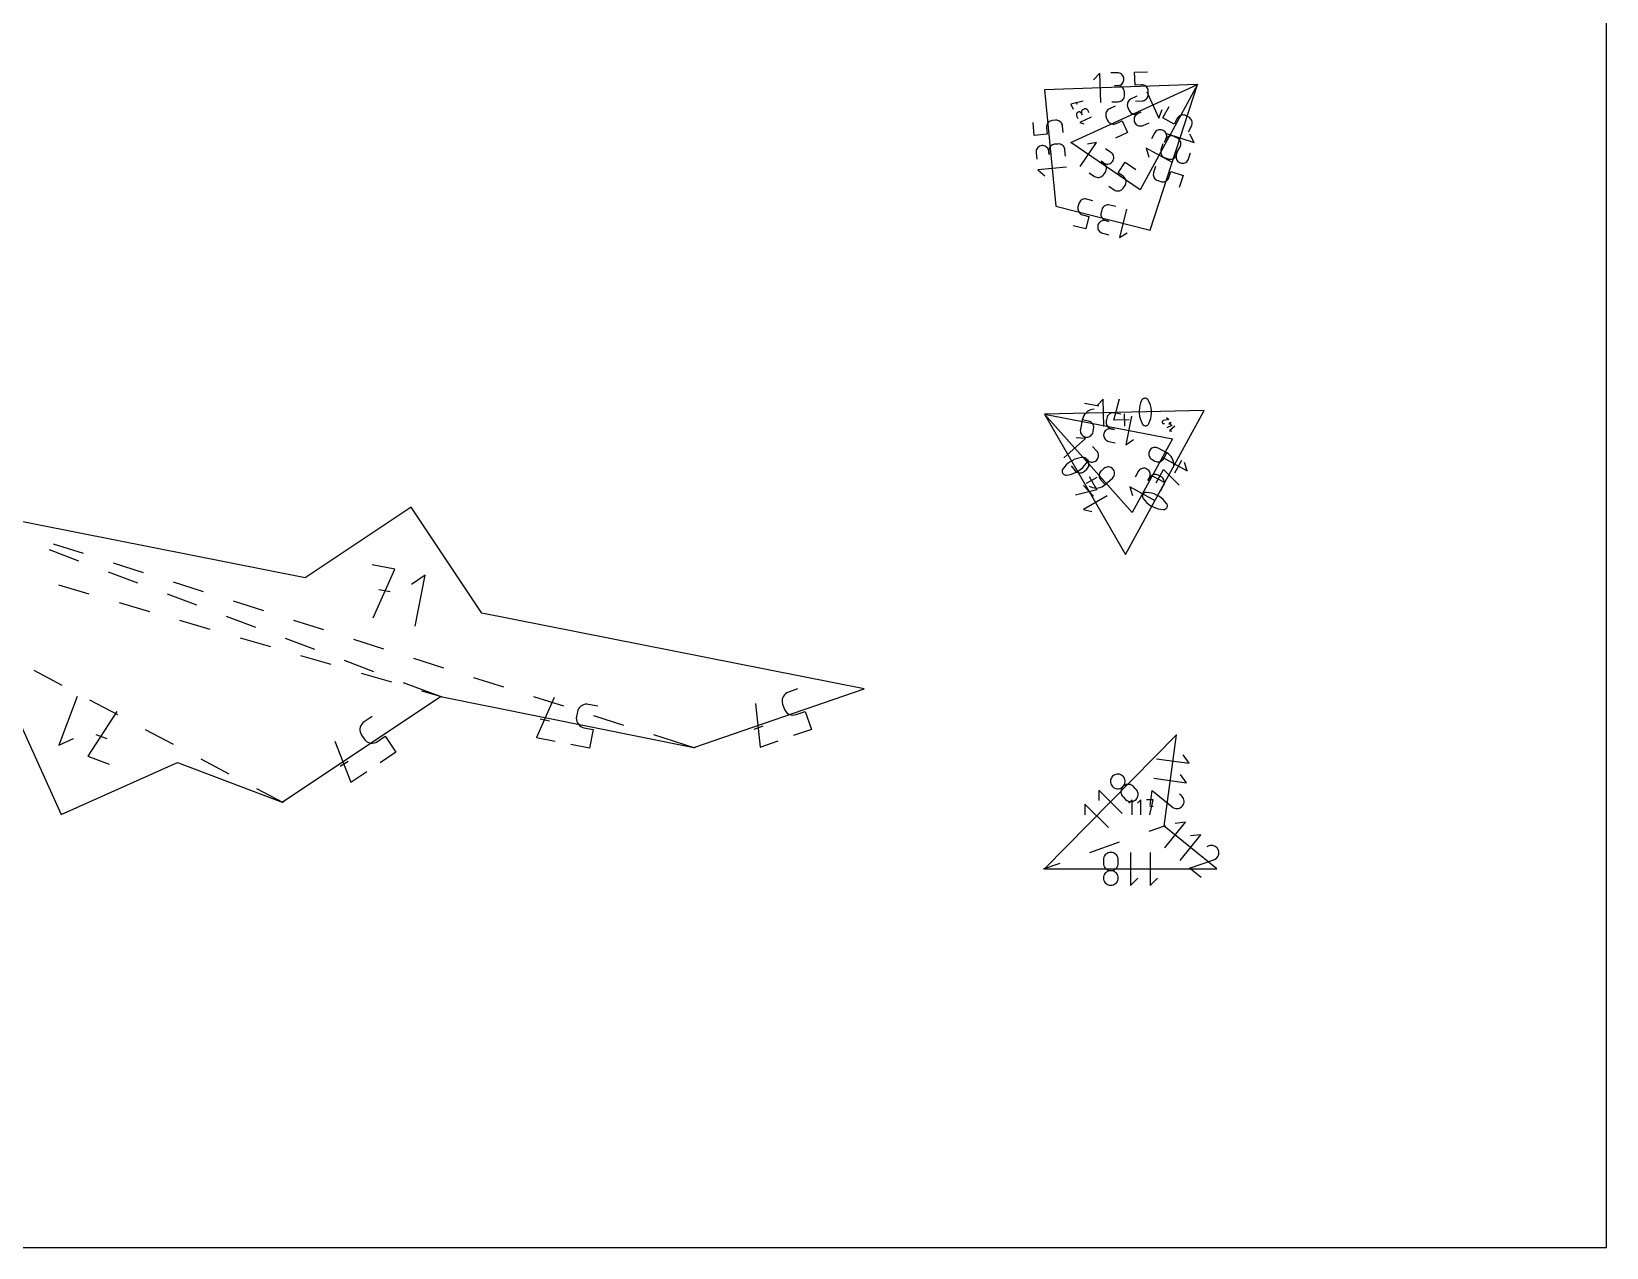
# Model space of a CAD drawing. Extents: x -2 to 214, y 3 to 282.
# Drawn here: x 186.65 to 214.39, y 3.02 to 24.44 of the extents above; entities that cross this region are included whole.
import ezdxf

# ---------------------------------------------------------------- set-up
doc = ezdxf.new("R2010")
doc.units = 0
doc.layers.add('Layer_1', color=7, linetype='CONTINUOUS')

msp = doc.modelspace()

# ---------------------------------------------------------------- linework, layer by layer
at = {"layer": 'Layer_1', "color": 5}
for points in [[(-1.511918, 3.023787), (214.388082, 3.023787), (214.388082, 282.423787), (-1.511918, 282.423787), (-1.511918, 3.023787)], [(204.955584, 22.480599), (207.187708, 23.501873), (204.489484, 23.410564), (204.693954, 21.357796), (206.350665, 20.935143), (207.187708, 23.501873), (206.175236, 21.648241), (204.955584, 22.480599)], [(206.037959, 15.96569), (204.489484, 17.69567), (205.91925, 15.225333), (207.306368, 17.76014), (204.489484, 17.69567), (206.746806, 17.26103), (206.037959, 15.96569)], [(186.257773, 12.693747), (187.177733, 10.645822), (189.225653, 11.565782), (191.071288, 10.864336), (193.858176, 12.726389), (198.315869, 11.830845), (201.314477, 12.863912), (194.586754, 14.196209), (193.337882, 16.061854), (191.472234, 14.812978), (184.744515, 16.145275)], [(204.489484, 9.691287), (207.524755, 9.691287), (206.598234, 10.442622), (206.816607, 12.050333), (204.489484, 9.691287)]]:
    msp.add_lwpolyline(points, dxfattribs=at)
at = {"layer": 'Layer_1', "color": 1}
for points in [[(205.484973, 23.188134), (205.467659, 23.699785), (205.357765, 23.582159)], [(205.676828, 23.194643), (205.790443, 23.198488), (205.790443, 23.198488), (205.810816, 23.201014), (205.829866, 23.206948), (205.847283, 23.215954), (205.862759, 23.227702), (205.875988, 23.241852), (205.886656, 23.258072), (205.894456, 23.276025), (205.899081, 23.295375), (205.900224, 23.31579), (205.898298, 23.372679), (205.898298, 23.372679), (205.895779, 23.392964), (205.889856, 23.411954), (205.88086, 23.429335), (205.86912, 23.444798), (205.854966, 23.458027), (205.838732, 23.468702), (205.820743, 23.476516), (205.801337, 23.481151), (205.780841, 23.482294), (205.723952, 23.480368), (205.780841, 23.482294), (205.780841, 23.482294), (205.801214, 23.48482), (205.82026, 23.490757), (205.83768, 23.499778), (205.853153, 23.511547), (205.866382, 23.525725), (205.877047, 23.541984), (205.884847, 23.559994), (205.889472, 23.579414), (205.890608, 23.599917), (205.890608, 23.599917), (205.888089, 23.620199), (205.882169, 23.639189), (205.87317, 23.656574), (205.861429, 23.672036), (205.847276, 23.685261), (205.831041, 23.695936), (205.813053, 23.703751), (205.793647, 23.708386), (205.77315, 23.709529), (205.659531, 23.705684)], [(206.095931, 23.20881), (206.20955, 23.212656), (206.20955, 23.212656), (206.229881, 23.215178), (206.248906, 23.221115), (206.266316, 23.230129), (206.281799, 23.241894), (206.295039, 23.256068), (206.305721, 23.272324), (206.313539, 23.290327), (206.318174, 23.309747), (206.319317, 23.330247), (206.317402, 23.386847), (206.317402, 23.386847), (206.314879, 23.407213), (206.308942, 23.426248), (206.299932, 23.443644), (206.288178, 23.459096), (206.274014, 23.472297), (206.257775, 23.48294), (206.239794, 23.490719), (206.220409, 23.495326), (206.199944, 23.496458), (206.086329, 23.492617), (206.078617, 23.720462), (206.305852, 23.728149)], [(206.294774, 23.374817), (206.507768, 22.909288), (206.563898, 23.06016)], [(205.174451, 23.210433), (204.954374, 23.155209), (204.998507, 23.067156)], [(205.042551, 23.199405), (205.064617, 23.155382)], [(205.277804, 23.004206), (205.255766, 23.048177), (205.255766, 23.048177), (205.251092, 23.055729), (205.245321, 23.062147), (205.238632, 23.067368), (205.231217, 23.071329), (205.223265, 23.073972), (205.214961, 23.075235), (205.206494, 23.075058), (205.198052, 23.073379), (205.189818, 23.07014), (205.167801, 23.059106), (205.167801, 23.059106), (205.160283, 23.054452), (205.153888, 23.048692), (205.148681, 23.042013), (205.144722, 23.034605), (205.14208, 23.026654), (205.140814, 23.018342), (205.140994, 23.009858), (205.142676, 23.001391), (205.145932, 22.993126), (205.156967, 22.971109), (205.145932, 22.993126), (205.145932, 22.993126), (205.141258, 23.000679), (205.13548, 23.007096), (205.128787, 23.012313), (205.121365, 23.016271), (205.113403, 23.01891), (205.105084, 23.020166), (205.096597, 23.019975), (205.088123, 23.018286), (205.079861, 23.01503), (205.079861, 23.01503), (205.07234, 23.010376), (205.065944, 23.004616), (205.060737, 22.997937), (205.056778, 22.990529), (205.054136, 22.982574), (205.052873, 22.974263), (205.05305, 22.965782), (205.054736, 22.957315), (205.057989, 22.949049), (205.080027, 22.905079)], [(205.738888, 23.120478), (205.63551, 23.073181), (205.63551, 23.073181), (205.61772, 23.063021), (205.602448, 23.050219), (205.58985, 23.035194), (205.580093, 23.018377), (205.57333, 23.000199), (205.569731, 22.981082), (205.569449, 22.961457), (205.572649, 22.941747), (205.579486, 22.92239), (205.603048, 22.870892), (205.603048, 22.870892), (205.613222, 22.853066), (205.626028, 22.837783), (205.641042, 22.8252), (205.657841, 22.815467), (205.675995, 22.808739), (205.69508, 22.805169), (205.714667, 22.804912), (205.734338, 22.808125), (205.753656, 22.814959), (205.857034, 22.862256), (205.951885, 22.654949), (205.745133, 22.560352)], [(206.12022, 23.294934), (206.016846, 23.247637), (206.016846, 23.247637), (205.999016, 23.237463), (205.98372, 23.22465), (205.971115, 23.209629), (205.961354, 23.19283), (205.954594, 23.174676), (205.950996, 23.155601), (205.950707, 23.136029), (205.953892, 23.116386), (205.960701, 23.097107), (205.984383, 23.045347), (205.984383, 23.045347), (205.994515, 23.027595), (206.007292, 23.012352), (206.022292, 22.999772), (206.039081, 22.990025), (206.057235, 22.983269), (206.076331, 22.979667), (206.095938, 22.979381), (206.115634, 22.982577), (206.134991, 22.989414), (206.18675, 23.013096), (206.134991, 22.989414), (206.134991, 22.989414), (206.117161, 22.979237), (206.101869, 22.96642), (206.089267, 22.951392), (206.079517, 22.934571), (206.072768, 22.916393), (206.069187, 22.897279), (206.068923, 22.877654), (206.072133, 22.857952), (206.07898, 22.838595), (206.07898, 22.838595), (206.089112, 22.820843), (206.10189, 22.805599), (206.116886, 22.793019), (206.133679, 22.783272), (206.151832, 22.776516), (206.170928, 22.772911), (206.190536, 22.772629), (206.210231, 22.775825), (206.229588, 22.782662), (206.332963, 22.829959)], [(207.025391, 22.670722), (207.079888, 22.770495), (207.079888, 22.770495), (207.088059, 22.78928), (207.092627, 22.808679), (207.093724, 22.828255), (207.091477, 22.847566), (207.086009, 22.866178), (207.077451, 22.883644), (207.065929, 22.899537), (207.051567, 22.913405), (207.0345, 22.924821), (206.984797, 22.951967), (206.984797, 22.951967), (206.96598, 22.960158), (206.946574, 22.96473), (206.927012, 22.965824), (206.907729, 22.963566), (206.889163, 22.958088), (206.871739, 22.949522), (206.855892, 22.938), (206.84206, 22.923657), (206.830676, 22.906617), (206.776179, 22.806845), (206.576104, 22.916128), (206.685095, 23.11567)], [(204.821769, 22.657147), (204.810501, 22.770269), (204.810501, 22.770269), (204.806652, 22.790391), (204.799484, 22.80899), (204.789348, 22.825771), (204.776599, 22.84045), (204.761588, 22.852738), (204.744669, 22.862333), (204.726194, 22.868958), (204.706512, 22.872313), (204.685981, 22.872112), (204.629628, 22.866499), (204.629628, 22.866499), (204.609467, 22.862647), (204.590861, 22.855482), (204.574094, 22.84535), (204.559443, 22.832612), (204.547198, 22.817615), (204.537641, 22.800717), (204.531055, 22.782267), (204.527725, 22.762617), (204.527929, 22.742124), (204.539197, 22.629002), (204.312347, 22.606403), (204.289811, 22.83265)], [(205.315026, 22.929961), (205.117012, 22.830714), (205.183108, 22.808764)], [(205.121714, 22.057323), (205.410294, 22.48018), (205.252115, 22.450303)], [(206.824361, 22.302708), (206.878855, 22.402477), (206.878855, 22.402477), (206.887046, 22.421301), (206.891632, 22.440718), (206.892736, 22.460297), (206.8905, 22.479598), (206.885046, 22.498185), (206.876509, 22.51562), (206.865022, 22.53147), (206.850717, 22.545299), (206.833724, 22.556665), (206.783767, 22.583953), (206.783767, 22.583953), (206.765024, 22.592105), (206.745663, 22.596667), (206.726119, 22.597764), (206.706837, 22.595524), (206.688249, 22.59007), (206.670797, 22.581522), (206.654918, 22.570014), (206.641054, 22.555663), (206.629642, 22.5386), (206.602354, 22.488646), (206.629642, 22.5386), (206.629642, 22.5386), (206.637833, 22.557424), (206.642409, 22.576844), (206.643506, 22.59643), (206.641252, 22.615738), (206.635773, 22.63434), (206.627201, 22.651795), (206.615665, 22.667674), (206.6013, 22.681535), (206.584225, 22.692943), (206.584225, 22.692943), (206.565486, 22.701096), (206.546122, 22.705658), (206.526581, 22.706755), (206.507295, 22.704515), (206.488707, 22.699061), (206.471255, 22.690513), (206.455377, 22.679005), (206.441512, 22.664654), (206.430104, 22.64759), (206.375606, 22.547821)], [(206.638218, 22.642496), (207.124931, 22.483771), (207.051984, 22.62727)], [(204.863315, 22.239867), (204.852047, 22.352989), (204.852047, 22.352989), (204.848195, 22.373154), (204.841027, 22.391773), (204.830902, 22.408566), (204.818167, 22.423238), (204.803181, 22.435511), (204.7863, 22.445096), (204.767875, 22.451707), (204.74826, 22.455058), (204.727817, 22.454861), (204.671175, 22.44922), (204.671175, 22.44922), (204.651098, 22.445378), (204.632539, 22.438227), (204.615782, 22.428113), (204.60112, 22.415385), (204.588847, 22.400399), (204.579255, 22.383497), (204.572633, 22.36504), (204.569278, 22.345369), (204.569479, 22.324844), (204.57512, 22.268202), (204.569479, 22.324844), (204.569479, 22.324844), (204.565624, 22.345006), (204.558452, 22.363625), (204.548313, 22.380418), (204.53556, 22.39509), (204.520546, 22.407359), (204.503623, 22.416941), (204.485141, 22.423545), (204.465459, 22.426889), (204.444928, 22.426684), (204.444928, 22.426684), (204.424855, 22.422843), (204.406292, 22.415692), (204.389535, 22.405578), (204.374873, 22.392849), (204.3626, 22.377863), (204.353008, 22.360962), (204.346386, 22.342505), (204.343031, 22.322834), (204.343233, 22.302309), (204.3545, 22.189184)], [(205.280281, 21.949129), (205.37418, 21.885047), (205.37418, 21.885047), (205.392101, 21.875035), (205.410974, 21.868558), (205.430345, 21.865521), (205.449773, 21.865845), (205.468809, 21.869433), (205.487002, 21.876206), (205.50391, 21.88607), (205.51908, 21.898943), (205.532072, 21.91473), (205.564158, 21.961748), (205.564158, 21.961748), (205.574124, 21.979591), (205.580576, 21.998409), (205.583599, 22.017748), (205.583271, 22.037161), (205.57968, 22.056197), (205.572899, 22.074408), (205.563015, 22.091344), (205.550103, 22.106556), (205.534253, 22.119598), (205.487234, 22.151684), (205.534253, 22.119598), (205.534253, 22.119598), (205.552174, 22.10959), (205.571047, 22.103113), (205.590429, 22.10009), (205.609867, 22.100428), (205.628917, 22.104041), (205.647134, 22.110849), (205.664071, 22.120759), (205.679283, 22.133688), (205.692325, 22.149549), (205.692325, 22.149549), (205.702288, 22.167393), (205.70874, 22.18621), (205.711763, 22.205549), (205.711439, 22.224959), (205.707844, 22.243995), (205.701064, 22.262205), (205.691179, 22.279142), (205.678271, 22.294357), (205.662417, 22.3074), (205.568514, 22.371482)], [(206.732357, 22.134232), (206.283066, 22.379638), (206.328419, 22.225181)], [(206.578715, 22.459987), (206.543469, 22.351906), (206.543469, 22.351906), (206.538872, 22.3319), (206.537934, 22.311968), (206.540442, 22.292523), (206.546189, 22.27396), (206.554959, 22.256691), (206.566551, 22.24112), (206.580754, 22.227647), (206.597356, 22.216683), (206.616152, 22.208629), (206.670268, 22.190979), (206.670268, 22.190979), (206.690189, 22.186411), (206.710057, 22.18548), (206.729471, 22.187988), (206.748016, 22.193735), (206.765285, 22.202508), (206.780871, 22.214115), (206.794364, 22.228346), (206.805357, 22.244997), (206.813442, 22.263863), (206.831092, 22.317983), (206.813442, 22.263863), (206.813442, 22.263863), (206.808849, 22.243857), (206.807914, 22.223925), (206.810433, 22.204473), (206.816198, 22.185906), (206.824999, 22.168627), (206.836631, 22.153042), (206.850883, 22.139555), (206.867552, 22.12857), (206.886429, 22.120487), (206.886429, 22.120487), (206.90635, 22.115915), (206.926222, 22.114988), (206.945632, 22.117496), (206.964177, 22.123239), (206.981446, 22.132016), (206.997035, 22.143623), (207.010529, 22.15785), (207.021521, 22.174501), (207.029604, 22.193371), (207.06485, 22.301452)], [(204.882358, 22.048849), (204.372936, 21.998109), (204.497499, 21.896142)], [(205.626642, 21.712733), (205.72054, 21.648651), (205.72054, 21.648651), (205.73843, 21.638663), (205.757282, 21.632201), (205.776653, 21.629174), (205.796095, 21.629505), (205.815152, 21.633111), (205.833383, 21.639902), (205.850331, 21.649797), (205.865553, 21.662716), (205.878595, 21.678573), (205.910522, 21.725352), (205.910522, 21.725352), (205.920527, 21.743269), (205.926997, 21.762129), (205.930016, 21.781486), (205.929674, 21.800895), (205.926058, 21.819917), (205.919253, 21.838103), (205.909354, 21.855008), (205.896446, 21.870188), (205.880613, 21.883202), (205.786715, 21.947284), (205.915221, 22.13559), (206.103022, 22.007422)], [(206.448684, 22.061312), (206.413438, 21.953232), (206.413438, 21.953232), (206.408856, 21.933265), (206.407928, 21.913354), (206.410443, 21.893912), (206.416201, 21.875342), (206.424995, 21.858052), (206.436616, 21.842453), (206.450861, 21.828948), (206.467523, 21.817949), (206.486396, 21.809863), (206.540237, 21.792305), (206.540237, 21.792305), (206.56024, 21.787712), (206.580158, 21.786777), (206.599585, 21.789296), (206.618124, 21.795057), (206.635371, 21.803852), (206.650928, 21.815472), (206.664387, 21.829707), (206.675348, 21.846351), (206.683412, 21.865189), (206.718658, 21.97327), (206.935401, 21.902587), (206.864909, 21.686426)], [(205.344486, 21.456006), (205.234332, 21.484108), (205.234332, 21.484108), (205.214107, 21.487375), (205.194182, 21.487001), (205.174945, 21.483215), (205.156787, 21.476255), (205.140112, 21.466353), (205.125306, 21.453737), (205.112764, 21.438638), (205.102879, 21.421292), (205.096043, 21.401932), (205.082044, 21.347054), (205.082044, 21.347054), (205.078771, 21.326797), (205.079141, 21.306862), (205.082923, 21.287639), (205.089883, 21.269517), (205.099789, 21.25288), (205.112401, 21.23812), (205.127486, 21.225617), (205.144807, 21.215768), (205.164136, 21.208955), (205.274291, 21.180853), (205.217934, 20.959951), (204.997628, 21.016155)], [(205.750812, 21.352328), (205.640657, 21.38043), (205.640657, 21.38043), (205.620394, 21.383707), (205.600444, 21.383341), (205.581204, 21.379566), (205.563057, 21.37262), (205.546399, 21.362738), (205.531617, 21.350151), (205.519104, 21.335098), (205.509248, 21.317816), (205.502443, 21.298533), (205.48837, 21.24338), (205.48837, 21.24338), (205.485111, 21.223201), (205.485485, 21.203315), (205.489256, 21.184106), (205.496202, 21.165977), (205.50609, 21.149318), (205.518688, 21.134523), (205.533769, 21.121989), (205.551105, 21.112111), (205.570462, 21.105278), (205.625619, 21.091205), (205.570462, 21.105278), (205.570462, 21.105278), (205.550198, 21.108551), (205.530249, 21.108181), (205.511001, 21.104396), (205.492851, 21.097428), (205.476185, 21.087519), (205.461393, 21.074893), (205.448866, 21.059787), (205.438996, 21.042434), (205.432166, 21.02307), (205.432166, 21.02307), (205.428906, 21.002891), (205.42928, 20.983005), (205.433051, 20.963796), (205.439997, 20.945667), (205.449886, 20.929009), (205.462484, 20.914217), (205.477565, 20.901679), (205.4949, 20.891801), (205.514257, 20.884968), (205.624412, 20.856866)], [(205.936821, 21.30489), (205.810269, 20.808838), (205.948692, 20.891014)], [(205.366472, 17.78748), (205.366472, 17.78748), (205.332259, 17.78173), (205.29986, 17.771295), (205.269662, 17.756517), (205.24204, 17.737756), (205.217381, 17.715362), (205.196062, 17.689683), (205.178473, 17.661076), (205.164986, 17.629884), (205.155987, 17.596469), (205.123707, 17.428815), (205.123707, 17.428815), (205.121637, 17.408385), (205.123178, 17.388481), (205.128078, 17.369477), (205.136083, 17.351754), (205.146938, 17.335688), (205.160393, 17.321655), (205.176194, 17.310031), (205.194083, 17.301197), (205.213814, 17.295528), (205.213814, 17.295528), (205.234197, 17.293475), (205.254069, 17.295038), (205.273049, 17.299962), (205.290755, 17.307995), (205.306813, 17.318882), (205.320847, 17.332362), (205.332467, 17.348184), (205.341304, 17.366087), (205.346973, 17.385825), (205.357733, 17.441719), (205.357733, 17.441719), (205.3598, 17.462149), (205.358245, 17.482052), (205.353327, 17.501053), (205.345305, 17.518776), (205.334436, 17.534838), (205.320974, 17.548868), (205.30518, 17.560485), (205.287308, 17.569312), (205.26762, 17.574974), (205.155987, 17.596469)], [(205.448291, 17.836894), (205.196937, 17.885291)], [(205.534764, 17.477745), (205.523698, 17.961188), (205.418683, 17.851224)], [(205.982012, 17.595513), (205.71358, 17.589371), (205.812178, 17.967792)], [(206.243272, 17.50034), (206.243272, 17.50034), (206.254604, 17.4964), (206.266175, 17.494576), (206.277725, 17.49478), (206.289, 17.496925), (206.299738, 17.500915), (206.309679, 17.506662), (206.318566, 17.514074), (206.326143, 17.523059), (206.332148, 17.533526), (206.332148, 17.533526), (206.349773, 17.577542), (206.362712, 17.622712), (206.370974, 17.668679), (206.374569, 17.715087), (206.373507, 17.761576), (206.367792, 17.807793), (206.357431, 17.853372), (206.342438, 17.897963), (206.322817, 17.941207), (206.322817, 17.941207), (206.320347, 17.94556), (206.317567, 17.949712), (206.314495, 17.953646), (206.31115, 17.957332), (206.307556, 17.960761), (206.303732, 17.963908), (206.299699, 17.966751), (206.29548, 17.969274), (206.291091, 17.971454), (206.291091, 17.971454), (206.279669, 17.975486), (206.26803, 17.977377), (206.256428, 17.977222), (206.245121, 17.975112), (206.234365, 17.971136), (206.224409, 17.965386), (206.215519, 17.957953), (206.207945, 17.948932), (206.201941, 17.938413), (206.201941, 17.938413), (206.184408, 17.894407), (206.171535, 17.849245), (206.163315, 17.803285), (206.159742, 17.75688), (206.160807, 17.710388), (206.166497, 17.664174), (206.176813, 17.618584), (206.191739, 17.573986), (206.211272, 17.530732), (206.211272, 17.530732), (206.213731, 17.526386), (206.216493, 17.522255), (206.219545, 17.51835), (206.222871, 17.514681), (206.226466, 17.511262), (206.230315, 17.508105), (206.234404, 17.505226), (206.238729, 17.502633), (206.243272, 17.50034)], [(205.833987, 17.697448), (205.722357, 17.718939), (205.722357, 17.718939), (205.701931, 17.721006), (205.682038, 17.719451), (205.663055, 17.71454), (205.645356, 17.706525), (205.629316, 17.695666), (205.61531, 17.682222), (205.603715, 17.666453), (205.594906, 17.648613), (205.589258, 17.62896), (205.578498, 17.573065), (205.578498, 17.573065), (205.576445, 17.552731), (205.578001, 17.532898), (205.582911, 17.51395), (205.590923, 17.496266), (205.601785, 17.480225), (205.61524, 17.466209), (205.631041, 17.454596), (205.648934, 17.445766), (205.668664, 17.440096), (205.724559, 17.429333), (205.668664, 17.440096), (205.668664, 17.440096), (205.648242, 17.44216), (205.628349, 17.440601), (205.609363, 17.435676), (205.59166, 17.427643), (205.575612, 17.416753), (205.5616, 17.40327), (205.549994, 17.387444), (205.541171, 17.369537), (205.535509, 17.349799), (205.535509, 17.349799), (205.533455, 17.329465), (205.535011, 17.309636), (205.539922, 17.290688), (205.547933, 17.273003), (205.558795, 17.256962), (205.572254, 17.242943), (205.588055, 17.23133), (205.605944, 17.2225), (205.625675, 17.21683), (205.737308, 17.195336)], [(205.90401, 17.486197), (205.899095, 17.700905)], [(206.02249, 17.661168), (205.925695, 17.15846), (206.058978, 17.248729)], [(206.643054, 17.641504), (206.678928, 17.601429), (206.586162, 17.585099), (206.586162, 17.585099), (206.58607, 17.585095), (206.585975, 17.585088), (206.585883, 17.585077), (206.585788, 17.585067), (206.585696, 17.585053), (206.585601, 17.585035), (206.585502, 17.585014), (206.5854, 17.584989), (206.585294, 17.584965), (206.585294, 17.584965), (206.580644, 17.583553), (206.576439, 17.581402), (206.572746, 17.578597), (206.569613, 17.575228), (206.567101, 17.57139), (206.565267, 17.56717), (206.564166, 17.562662), (206.563863, 17.557956), (206.564406, 17.553141), (206.564406, 17.553141), (206.565845, 17.548498), (206.568019, 17.544303), (206.570834, 17.54061), (206.574203, 17.537481), (206.578041, 17.534976), (206.58226, 17.533149), (206.586772, 17.532059), (206.591485, 17.531766), (206.596318, 17.532327), (206.60372, 17.534214)], [(206.689159, 17.549627), (206.734008, 17.499522), (206.645919, 17.456716)], [(206.722666, 17.552562), (206.682587, 17.516692)], [(206.784356, 17.48364), (206.694119, 17.402871), (206.732141, 17.400772)], [(204.831237, 16.930057), (205.212692, 17.27149), (205.05196, 17.280366)], [(205.237771, 16.872731), (205.237771, 16.872731), (205.235778, 16.884563), (205.231809, 16.895584), (205.226073, 16.905613), (205.218771, 16.914465), (205.21011, 16.921958), (205.200288, 16.927909), (205.189515, 16.932139), (205.177993, 16.934456), (205.165928, 16.934689), (205.165928, 16.934689), (205.11886, 16.928967), (205.073034, 16.918589), (205.028761, 16.903722), (204.986343, 16.884553), (204.946098, 16.861259), (204.90833, 16.834021), (204.873348, 16.803015), (204.841468, 16.768418), (204.812991, 16.730417), (204.812991, 16.730417), (204.810363, 16.726159), (204.80806, 16.721724), (204.806091, 16.717138), (204.804465, 16.712432), (204.803188, 16.707634), (204.80227, 16.70277), (204.801713, 16.697866), (204.801533, 16.692952), (204.801734, 16.688059), (204.801734, 16.688059), (204.803692, 16.676103), (204.807633, 16.664987), (204.813348, 16.654891), (204.82064, 16.645994), (204.8293, 16.638472), (204.839125, 16.632514), (204.84992, 16.628291), (204.86147, 16.625991), (204.873585, 16.625787), (204.873585, 16.625787), (204.920596, 16.631579), (204.966383, 16.642018), (205.010632, 16.656919), (205.053036, 16.676107), (205.09328, 16.699401), (205.131063, 16.726621), (205.166069, 16.757591), (205.197992, 16.792128), (205.226521, 16.830059), (205.226521, 16.830059), (205.229146, 16.834306), (205.231439, 16.838713), (205.233397, 16.843267), (205.235012, 16.847948), (205.236279, 16.852743), (205.237196, 16.857636), (205.237753, 16.862606), (205.237948, 16.867644), (205.237771, 16.872731)], [(204.959274, 16.787034), (205.035097, 16.702329), (205.035097, 16.702329), (205.050097, 16.688316), (205.066868, 16.677507), (205.084951, 16.669919), (205.103888, 16.66558), (205.123228, 16.664507), (205.142518, 16.666723), (205.161292, 16.672251), (205.179108, 16.681116), (205.195501, 16.693333), (205.237916, 16.731295), (205.237916, 16.731295), (205.251861, 16.746235), (205.262635, 16.762961), (205.270198, 16.781012), (205.274534, 16.799935), (205.275603, 16.819278), (205.273384, 16.838582), (205.267842, 16.857396), (205.258952, 16.875257), (205.246682, 16.891717), (205.20872, 16.934128), (205.246682, 16.891717), (205.246682, 16.891717), (205.261686, 16.877705), (205.278461, 16.8669), (205.296551, 16.859322), (205.315506, 16.854993), (205.334866, 16.853942), (205.354184, 16.856186), (205.373001, 16.861749), (205.39087, 16.87066), (205.407327, 16.882937), (205.407327, 16.882937), (205.421276, 16.897877), (205.432046, 16.914599), (205.439613, 16.93265), (205.443945, 16.951577), (205.445017, 16.970916), (205.442795, 16.990224), (205.437256, 17.009034), (205.428366, 17.026895), (205.416097, 17.043355), (205.340278, 17.128061)], [(206.763627, 16.758547), (206.763627, 16.758547), (206.768604, 16.792883), (206.768562, 16.826923), (206.763722, 16.860193), (206.754296, 16.892222), (206.740509, 16.922547), (206.72257, 16.950688), (206.700705, 16.97618), (206.675125, 16.998553), (206.646053, 17.017328), (206.496281, 17.099288), (206.496281, 17.099288), (206.47746, 17.107501), (206.458037, 17.112115), (206.438447, 17.113255), (206.419125, 17.11105), (206.400509, 17.105621), (206.383036, 17.097098), (206.367143, 17.085604), (206.353265, 17.071267), (206.341839, 17.054214), (206.341839, 17.054214), (206.333654, 17.035432), (206.329072, 17.016036), (206.327964, 16.996457), (206.3302, 16.977143), (206.335658, 16.958527), (206.344209, 16.941046), (206.355724, 16.925147), (206.370075, 16.911265), (206.387132, 16.899835), (206.437067, 16.872509), (206.437067, 16.872509), (206.455888, 16.864303), (206.475316, 16.859703), (206.494912, 16.858578), (206.514238, 16.860804), (206.532854, 16.866243), (206.550323, 16.874777), (206.566212, 16.886264), (206.580076, 16.900583), (206.591482, 16.917601), (206.646053, 17.017328)], [(206.577745, 16.932326), (207.001953, 16.700187), (206.959224, 16.846114)], [(205.276795, 16.43227), (205.276795, 16.43227), (205.307505, 16.416127), (205.339607, 16.404814), (205.372589, 16.398284), (205.40593, 16.396488), (205.439116, 16.399377), (205.471631, 16.406902), (205.502954, 16.419016), (205.532573, 16.435668), (205.55997, 16.456813), (205.687185, 16.570683), (205.687185, 16.570683), (205.701205, 16.585686), (205.712031, 16.602461), (205.719641, 16.620548), (205.724005, 16.639499), (205.725095, 16.658859), (205.722886, 16.678174), (205.717351, 16.696991), (205.708461, 16.714856), (205.696195, 16.731316), (205.696195, 16.731316), (205.681216, 16.745294), (205.664459, 16.756085), (205.646372, 16.763656), (205.627414, 16.767988), (205.608043, 16.769053), (205.588714, 16.76682), (205.569887, 16.761267), (205.552011, 16.752367), (205.535547, 16.740097), (205.493136, 16.702131), (205.493136, 16.702131), (205.479121, 16.687124), (205.468304, 16.670346), (205.460713, 16.652245), (205.456363, 16.633283), (205.455287, 16.613919), (205.457502, 16.594601), (205.463034, 16.575794), (205.47191, 16.557947), (205.484151, 16.541522), (205.55997, 16.456813)], [(206.535055, 16.340897), (206.58963, 16.440624), (206.58963, 16.440624), (206.597835, 16.459441), (206.602436, 16.478855), (206.603557, 16.498434), (206.601331, 16.517734), (206.595895, 16.536326), (206.587372, 16.55377), (206.5759, 16.569628), (206.561601, 16.583467), (206.544615, 16.594848), (206.494683, 16.622174), (206.494683, 16.622174), (206.475947, 16.630341), (206.45659, 16.63492), (206.437046, 16.636031), (206.41776, 16.633805), (206.399168, 16.628365), (206.38171, 16.619835), (206.365824, 16.608338), (206.351949, 16.593998), (206.340523, 16.576944), (206.313197, 16.527009), (206.340523, 16.576944), (206.340523, 16.576944), (206.348728, 16.595762), (206.353321, 16.615178), (206.354433, 16.634761), (206.352193, 16.654072), (206.346728, 16.672678), (206.33817, 16.69014), (206.326648, 16.706026), (206.31229, 16.719897), (206.29523, 16.73132), (206.29523, 16.73132), (206.276494, 16.739487), (206.257133, 16.744066), (206.237593, 16.745181), (206.218306, 16.742955), (206.199715, 16.737515), (206.182256, 16.728981), (206.166367, 16.717484), (206.152492, 16.703147), (206.141069, 16.68609), (206.086494, 16.586364)], [(206.45611, 16.486111), (206.585008, 16.721654), (206.863431, 16.447055)], [(206.785679, 16.665545), (206.908558, 16.890095)], [(205.279995, 16.597899), (205.414492, 16.365514), (205.035298, 16.26994)], [(205.181764, 16.442494), (205.35248, 16.251768)], [(205.413356, 16.582095), (205.227477, 16.474512)], [(206.442916, 16.172492), (205.99382, 16.418251), (206.039053, 16.263762)], [(206.400442, 16.608324), (206.588843, 16.505225)], [(205.598366, 16.262432), (205.179841, 16.020201), (205.326763, 15.981022)], [(206.243061, 16.30744), (206.243061, 16.30744), (206.23398, 16.299598), (206.226614, 16.290489), (206.221019, 16.280382), (206.217237, 16.269548), (206.215325, 16.258252), (206.215332, 16.246769), (206.217308, 16.235367), (206.221301, 16.224315), (206.227362, 16.21388), (206.227362, 16.21388), (206.256671, 16.176609), (206.289317, 16.142816), (206.324997, 16.112678), (206.363386, 16.086361), (206.404181, 16.064037), (206.447062, 16.04588), (206.491716, 16.032058), (206.537831, 16.022748), (206.585089, 16.01812), (206.585089, 16.01812), (206.590095, 16.018081), (206.595084, 16.018416), (206.600023, 16.019111), (206.604891, 16.020162), (206.609657, 16.021559), (206.614292, 16.023299), (206.618769, 16.025366), (206.623066, 16.027761), (206.627144, 16.03047), (206.627144, 16.03047), (206.636348, 16.038348), (206.643809, 16.047481), (206.649475, 16.057606), (206.653299, 16.068454), (206.655236, 16.079761), (206.655232, 16.091254), (206.653243, 16.10267), (206.649217, 16.11374), (206.643107, 16.1242), (206.643107, 16.1242), (206.613767, 16.161386), (206.581089, 16.195115), (206.545395, 16.225214), (206.506995, 16.25151), (206.4662, 16.273834), (206.42333, 16.292013), (206.378693, 16.305874), (206.332603, 16.315247), (206.28538, 16.31996), (206.28538, 16.31996), (206.280388, 16.319999), (206.275428, 16.319674), (206.270521, 16.318986), (206.265681, 16.317939), (206.260922, 16.316534), (206.256265, 16.314781), (206.251725, 16.312679), (206.247319, 16.31023), (206.243061, 16.30744)], [(186.964002, 15.312674), (187.483411, 15.117824)], [(187.036399, 15.416683), (187.565079, 15.248609)], [(188.093759, 15.080539), (188.622442, 14.912468)], [(192.672793, 14.109317), (193.049712, 14.966535), (192.650963, 15.045497)], [(188.002823, 14.922971), (188.522229, 14.728121)], [(189.151126, 14.744394), (189.679805, 14.576324)], [(193.407802, 13.963764), (193.585376, 14.860455), (193.346539, 14.70053)], [(187.671106, 14.529514), (187.138511, 14.684729)], [(189.041641, 14.533271), (189.56105, 14.338421)], [(192.970637, 14.567222), (192.771289, 14.606698)], [(188.736301, 14.21908), (188.203706, 14.374299)], [(190.208489, 14.408254), (190.737172, 14.24018)], [(189.8015, 13.90865), (189.2689, 14.063865)], [(190.080459, 14.143572), (190.599868, 13.948722)], [(191.265848, 14.072109), (191.794532, 13.904039)], [(190.866695, 13.598219), (190.334099, 13.753435)], [(191.119276, 13.753868), (191.638685, 13.559019)], [(192.323215, 13.735965), (192.851899, 13.567895)], [(191.931889, 13.287786), (191.39929, 13.443001)], [(192.158094, 13.364169), (192.677506, 13.169319)], [(193.380578, 13.399824), (193.909262, 13.23175)], [(187.193974, 12.921352), (186.703917, 13.181342)], [(192.997088, 12.977355), (192.464489, 13.13257)], [(194.437942, 13.06368), (194.966621, 12.895606)], [(193.196912, 12.974469), (193.878951, 12.71861)], [(193.87948, 12.720194), (193.529683, 12.822137)], [(200.142796, 12.858836), (199.984561, 12.804321), (199.984561, 12.804321), (199.957044, 12.791985), (199.932844, 12.775408), (199.912241, 12.755197), (199.895555, 12.731952), (199.883031, 12.706281), (199.875023, 12.678785), (199.871848, 12.650073), (199.873612, 12.620739), (199.880879, 12.591395), (199.908043, 12.512567), (199.908043, 12.512567), (199.92039, 12.484997), (199.936971, 12.460772), (199.957185, 12.440188), (199.980398, 12.423522), (200.006045, 12.411066), (200.033491, 12.403107), (200.062172, 12.399929), (200.091452, 12.401823), (200.120733, 12.409069), (200.278968, 12.463584), (200.38829, 12.146267), (200.07182, 12.037238)], [(187.458988, 12.726181), (187.134239, 11.871704), (187.396416, 11.989525)], [(188.174093, 12.401378), (187.684036, 12.661365)], [(195.495305, 12.727536), (196.023988, 12.559465)], [(195.858712, 12.708863), (195.545995, 12.002958), (195.87458, 11.936947)], [(196.628261, 12.554262), (196.464177, 12.587229), (196.464177, 12.587229), (196.434195, 12.590496), (196.404925, 12.588435), (196.376928, 12.581415), (196.350766, 12.569805), (196.326996, 12.55398), (196.306182, 12.534305), (196.288889, 12.511159), (196.27567, 12.484909), (196.267094, 12.455921), (196.250669, 12.374183), (196.250669, 12.374183), (196.247388, 12.344147), (196.249434, 12.314867), (196.256451, 12.286891), (196.268061, 12.260775), (196.283883, 12.237069), (196.303547, 12.216322), (196.326671, 12.199089), (196.35289, 12.185919), (196.381821, 12.177365), (196.545905, 12.144401), (196.479798, 11.815355), (196.151634, 11.881282)], [(199.400675, 12.603164), (199.487754, 11.83602), (199.804626, 11.945187)], [(188.159393, 12.459985), (187.64468, 11.677708), (188.024657, 11.533295)], [(192.65145, 12.373343), (192.512294, 12.280365), (192.512294, 12.280365), (192.488816, 12.261432), (192.469622, 12.239242), (192.454833, 12.214452), (192.444592, 12.187726), (192.439029, 12.159715), (192.438288, 12.131087), (192.442479, 12.102498), (192.45175, 12.074607), (192.466228, 12.048072), (192.512548, 11.978747), (192.512548, 11.978747), (192.531509, 11.955227), (192.553706, 11.936019), (192.578478, 11.921248), (192.605173, 11.911039), (192.633138, 11.905518), (192.661713, 11.904805), (192.690242, 11.909024), (192.718072, 11.918302), (192.744552, 11.932766), (192.883709, 12.025744), (193.070166, 11.746679), (192.791849, 11.560723)], [(195.612102, 12.332005), (195.77637, 12.299002)], [(196.552668, 12.391391), (197.081351, 12.223321)], [(199.378432, 12.153337), (199.536847, 12.207912)], [(187.789298, 12.058217), (187.979258, 11.986021)], [(189.154212, 11.881402), (188.664155, 12.141388)], [(191.998801, 11.937278), (192.27819, 11.21753), (192.55686, 11.403723)], [(197.610031, 12.055251), (198.337018, 11.824135)], [(206.466189, 11.629532), (207.042085, 11.551307), (206.931411, 11.696733)], [(190.134335, 11.361425), (189.644277, 11.621415)], [(192.091733, 11.496592), (192.231052, 11.589676)], [(191.090892, 10.85395), (190.624396, 11.101438)], [(205.872821, 11.322884), (205.872821, 11.322884), (205.854906, 11.33763), (205.835186, 11.348651), (205.814189, 11.355939), (205.792426, 11.359506), (205.770423, 11.359347), (205.748703, 11.355466), (205.727783, 11.347868), (205.708183, 11.336547), (205.690424, 11.321512), (205.690424, 11.321512), (205.675632, 11.303552), (205.664579, 11.283796), (205.657266, 11.262774), (205.653682, 11.241001), (205.653823, 11.219001), (205.657683, 11.197288), (205.66526, 11.176389), (205.676546, 11.156824), (205.691535, 11.139111), (205.691535, 11.139111), (205.70953, 11.124288), (205.729311, 11.113214), (205.750357, 11.10588), (205.772155, 11.102285), (205.794179, 11.102426), (205.815917, 11.106292), (205.836844, 11.113884), (205.856441, 11.125198), (205.874196, 11.140226), (205.874196, 11.140226), (205.888981, 11.158183), (205.900023, 11.177935), (205.907333, 11.198964), (205.910903, 11.220748), (205.910744, 11.242775), (205.906853, 11.26452), (205.899233, 11.285465), (205.887888, 11.305093), (205.872821, 11.322884)], [(205.921317, 10.912441), (205.921317, 10.912441), (205.939301, 10.897628), (205.959057, 10.886575), (205.980072, 10.879276), (206.001828, 10.87572), (206.023809, 10.875904), (206.045505, 10.879813), (206.066397, 10.88744), (206.085972, 10.898774), (206.103717, 10.913813), (206.103717, 10.913813), (206.118509, 10.931759), (206.129579, 10.951486), (206.136921, 10.97248), (206.140533, 10.994229), (206.140413, 11.016211), (206.136564, 11.037917), (206.12898, 11.058826), (206.117659, 11.07843), (206.102602, 11.096214), (206.056826, 11.141369), (206.056826, 11.141369), (206.038834, 11.156189), (206.019061, 11.167267), (205.998018, 11.174597), (205.976227, 11.178192), (205.95421, 11.178051), (205.932479, 11.174177), (205.911552, 11.166582), (205.891952, 11.155262), (205.874196, 11.140226), (205.874196, 11.140226), (205.859404, 11.122266), (205.848355, 11.102511), (205.841046, 11.081482), (205.837472, 11.059698), (205.837634, 11.037674), (205.841526, 11.015935), (205.849142, 10.994998), (205.86048, 10.975377), (205.87554, 10.957597), (205.921317, 10.912441)], [(206.419467, 11.285542), (206.995363, 11.207317), (206.884686, 11.352743)], [(205.616189, 10.419621), (205.202402, 10.82781), (205.203672, 10.64505)], [(205.860004, 10.666781), (205.446217, 11.074969), (205.447487, 10.892209)], [(206.034015, 10.64421), (206.034015, 10.904468), (205.976156, 10.846595)], [(206.18947, 10.64421), (206.18947, 10.904468), (206.131611, 10.846595)], [(206.344929, 10.64421), (206.402788, 10.904468), (206.287052, 10.904468)], [(206.355385, 10.81379), (206.390127, 11.069558), (206.738498, 10.781539), (206.738498, 10.781539), (206.738809, 10.781208), (206.739126, 10.78089), (206.739447, 10.78058), (206.739782, 10.780276), (206.740128, 10.77998), (206.740488, 10.779684), (206.740869, 10.779387), (206.741268, 10.779091), (206.741691, 10.778788), (206.741691, 10.778788), (206.76132, 10.766183), (206.782264, 10.757533), (206.804016, 10.752763), (206.826065, 10.7518), (206.847905, 10.754573), (206.869023, 10.761004), (206.888912, 10.771027), (206.907056, 10.784563), (206.922952, 10.801542), (206.922952, 10.801542), (206.935426, 10.821244), (206.943995, 10.842235), (206.948715, 10.864008), (206.94965, 10.886057), (206.946863, 10.907883), (206.940407, 10.928983), (206.93035, 10.948851), (206.916746, 10.966984), (206.899658, 10.982877), (206.869725, 11.004047)], [(206.402788, 10.78857), (206.344929, 10.78857)], [(206.619136, 10.450069), (206.327724, 10.34624)], [(206.608867, 10.059869), (206.974927, 10.511283), (206.793168, 10.492279)], [(206.878502, 9.841217), (207.244562, 10.292632), (207.062803, 10.273628)], [(205.805147, 10.160047), (205.28257, 9.973858)], [(207.24828, 9.541349), (207.0478, 9.703927), (207.474894, 9.851935), (207.474894, 9.851935), (207.475338, 9.85203), (207.475776, 9.852132), (207.476206, 9.852249), (207.47664, 9.852376), (207.477074, 9.852517), (207.477515, 9.852668), (207.477963, 9.852841), (207.478429, 9.853028), (207.478905, 9.853233), (207.478905, 9.853233), (207.49987, 9.863453), (207.518144, 9.876855), (207.533522, 9.892963), (207.545802, 9.911304), (207.55478, 9.931401), (207.560259, 9.952787), (207.56203, 9.974987), (207.559892, 9.997526), (207.553644, 10.019927), (207.553644, 10.019927), (207.54329, 10.040826), (207.529807, 10.05905), (207.513657, 10.074396), (207.495302, 10.086655), (207.475204, 10.095612), (207.453822, 10.101059), (207.431622, 10.102788), (207.409062, 10.100583), (207.386604, 10.094244), (207.352963, 10.079667)], [(204.759994, 9.787669), (204.468582, 9.68384)], [(205.789082, 9.853035), (205.789082, 9.853035), (205.787, 9.876241), (205.780992, 9.898067), (205.771432, 9.918155), (205.758683, 9.936139), (205.743118, 9.951658), (205.725098, 9.964358), (205.704997, 9.973876), (205.683178, 9.979852), (205.660014, 9.981923), (205.660014, 9.981923), (205.636847, 9.979852), (205.615028, 9.973876), (205.594927, 9.964358), (205.576911, 9.951658), (205.561342, 9.936139), (205.548593, 9.918155), (205.539033, 9.898067), (205.533025, 9.876241), (205.530944, 9.853035), (205.530944, 9.788738), (205.530944, 9.788738), (205.533025, 9.765518), (205.539029, 9.74366), (205.548586, 9.723534), (205.561328, 9.705497), (205.576893, 9.689921), (205.594913, 9.677168), (205.615014, 9.667608), (205.636837, 9.661604), (205.660014, 9.659519), (205.660014, 9.659519), (205.683188, 9.661604), (205.705011, 9.667612), (205.725112, 9.677176), (205.743132, 9.689932), (205.758697, 9.705511), (205.771439, 9.723548), (205.780996, 9.743674), (205.787, 9.765529), (205.789082, 9.788738), (205.789082, 9.853035)], [(206.007028, 9.981905), (206.007028, 9.400668), (206.136243, 9.529923)], [(206.354207, 9.981905), (206.354207, 9.400668), (206.483422, 9.529923)], [(205.530944, 9.530268), (205.530944, 9.530268), (205.533025, 9.507158), (205.539029, 9.485381), (205.548586, 9.465311), (205.561328, 9.447316), (205.576893, 9.431762), (205.594913, 9.419023), (205.615014, 9.409467), (205.636837, 9.403462), (205.660014, 9.401381), (205.660014, 9.401381), (205.683188, 9.403462), (205.705011, 9.409467), (205.725112, 9.419023), (205.743132, 9.431762), (205.758697, 9.447316), (205.771439, 9.465311), (205.780996, 9.485381), (205.787, 9.507158), (205.789082, 9.530268), (205.789082, 9.530268), (205.787, 9.553488), (205.780992, 9.575346), (205.771432, 9.595483), (205.758683, 9.613524), (205.743118, 9.629106), (205.725098, 9.641862), (205.704997, 9.651426), (205.683178, 9.657438), (205.660014, 9.659519), (205.660014, 9.659519), (205.636847, 9.657438), (205.615028, 9.651426), (205.594927, 9.641862), (205.576911, 9.629106), (205.561342, 9.613524), (205.548593, 9.595483), (205.539033, 9.575346), (205.533025, 9.553488), (205.530944, 9.530268)]]:
    msp.add_lwpolyline(points, dxfattribs=at)

doc.saveas('drawing.dxf')
